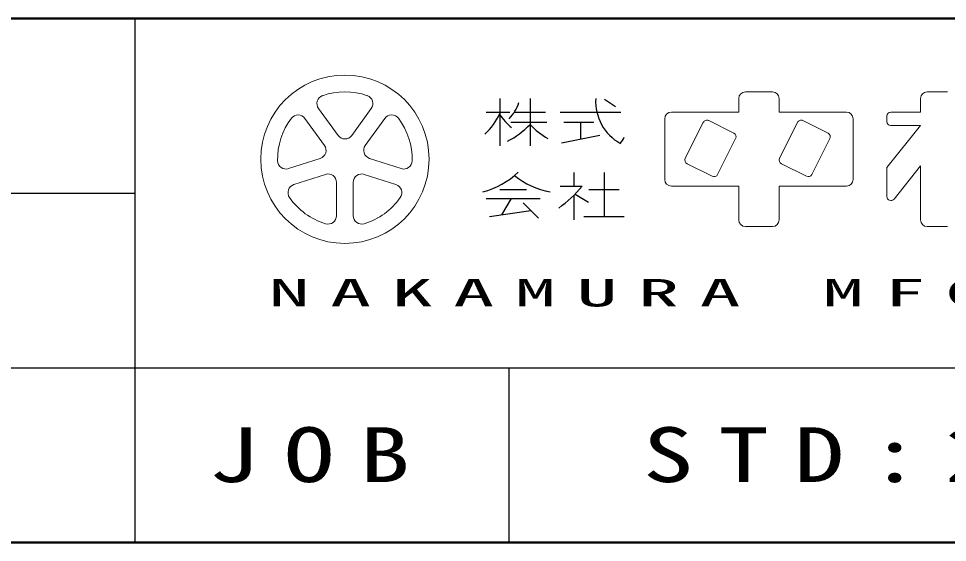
# Model space of a CAD drawing. Units: millimetres on the paper. Extents: x -365 to 0, y -19 to 257.
# Drawn here: x -74.66 to -37.41, y 0 to 21 of the extents above; entities that cross this region are included whole.
import ezdxf

# ---------------------------------------------------------------- set-up
doc = ezdxf.new("R2010")
doc.units = ezdxf.units.MM
doc.layers.add('LY_2', color=7, linetype='Continuous', lineweight=13)
doc.layers.add('LY_3', color=7, linetype='Continuous')
doc.styles.add('ＭＳ ゴシック', font='')
doc.styles.get('ＭＳ ゴシック').set_extended_font_data('MS Gothic')

msp = doc.modelspace()

# ---------------------------------------------------------------- linework, layer by layer
at = {"layer": 'LY_2', "lineweight": 50}
for p, q in [((-365, 21), (0, 21)), ((-365, 0), (0, 0))]:
    msp.add_line(p, q, dxfattribs=at)
at = {"layer": 'LY_2', "color": 211, "lineweight": 25}
for p, q in [((-70, 21), (-70, 0)), ((-182.5, 14), (-70, 14)), ((-237.5, 7), (0, 7))]:
    msp.add_line(p, q, dxfattribs=at)
at = {"layer": 'LY_2'}
for p, q in [((-45.506, 18.063), (-44.426, 18.063)), ((-38.216, 18.063), (-37.406, 18.063)), ((-45.776, 17.793), (-45.776, 17.253)), ((-44.156, 17.793), (-44.156, 17.253)), ((-38.486, 17.793), (-38.486, 17.253)), ((-62.629, 17.393), (-61.844, 16.313)), ((-61.298, 16.313), (-60.513, 17.393)), ((-48.476, 17.253), (-45.776, 17.253)), ((-44.156, 17.253), (-41.456, 17.253)), ((-39.674, 17.253), (-38.486, 17.253)), ((-62.39, 15.917), (-63.175, 16.997)), ((-59.967, 16.997), (-60.752, 15.917)), ((-48.746, 16.983), (-48.746, 14.553)), ((-47.198, 16.838), (-47.918, 15.4)), ((-45.975, 16.408), (-46.981, 16.911)), ((-43.418, 16.838), (-44.138, 15.4)), ((-42.195, 16.408), (-43.201, 16.911)), ((-41.186, 16.983), (-41.186, 14.553)), ((-39.836, 17.091), (-39.836, 16.875)), ((-38.486, 16.713), (-39.836, 15.026)), ((-39.674, 16.713), (-38.486, 16.713)), ((-46.622, 14.752), (-45.902, 16.19)), ((-42.842, 14.752), (-42.122, 16.19)), ((-63.828, 14.985), (-62.559, 15.397)), ((-60.583, 15.397), (-59.313, 14.985)), ((-47.845, 15.183), (-46.839, 14.68)), ((-44.065, 15.183), (-43.059, 14.68)), ((-39.836, 15.026), (-39.836, 13.868)), ((-38.486, 15.093), (-39.547, 13.766)), ((-38.486, 15.093), (-38.486, 12.933)), ((-62.35, 14.755), (-63.62, 14.343)), ((-59.522, 14.343), (-60.792, 14.755)), ((-61.908, 13.099), (-61.908, 14.434)), ((-61.233, 14.434), (-61.233, 13.099)), ((-48.476, 14.283), (-45.776, 14.283)), ((-45.776, 14.283), (-45.776, 12.933)), ((-44.156, 14.283), (-41.456, 14.283)), ((-44.156, 14.283), (-44.156, 12.933)), ((-45.506, 12.663), (-44.426, 12.663)), ((-38.216, 12.663), (-37.406, 12.663))]:
    msp.add_line(p, q, dxfattribs=at)
at = {"layer": 'LY_2', "lineweight": 25}
for p, q in [((-55.361, 17.793), (-55.361, 15.903)), ((-54.146, 17.793), (-54.146, 15.903)), ((-50.719, 17.467), (-51.16, 17.761)), ((-55.901, 17.253), (-54.956, 17.253)), ((-54.769, 17.253), (-53.525, 17.253)), ((-52.931, 17.253), (-50.501, 17.253)), ((-54.915, 16.848), (-53.471, 16.848)), ((-52.796, 16.848), (-51.581, 16.848)), ((-52.121, 16.848), (-52.121, 16.173)), ((-52.889, 16.02), (-51.353, 16.327)), ((-52.391, 14.823), (-52.391, 14.283)), ((-51.176, 14.823), (-51.176, 13.068)), ((-52.931, 14.283), (-52.051, 14.283)), ((-55.901, 13.784), (-53.741, 13.784)), ((-55.361, 14.148), (-54.281, 14.148)), ((-54.899, 13.784), (-55.289, 13.136)), ((-52.391, 13.91), (-52.391, 12.933)), ((-52.34, 13.96), (-51.796, 13.646)), ((-51.783, 14.148), (-50.568, 14.148)), ((-54.416, 13.607), (-53.81, 13.001)), ((-55.765, 13.067), (-54.113, 13.304)), ((-51.986, 13.068), (-50.366, 13.068)), ((-55, 7), (-55, 0))]:
    msp.add_line(p, q, dxfattribs=at)
at = {"layer": 'LY_2'}
msp.add_circle((-61.571, 15.363), 3.375, dxfattribs=at)
for centre, radius, start, end in [((-62.356, 17.592), 0.338, 109.3985, 216), ((-61.571, 15.363), 2.7, 70.6016, 109.3985), ((-60.786, 17.592), 0.338, 324, 70.6016), ((-45.506, 17.793), 0.27, 90, 180), ((-44.426, 17.793), 0.27, 0, 90), ((-38.216, 17.793), 0.27, 90, 180), ((-48.476, 16.983), 0.27, 90, 180), ((-41.456, 16.983), 0.27, 0, 90), ((-39.674, 17.091), 0.162, 90, 180), ((-61.571, 15.363), 2.7, 142.6015, 181.3985), ((-63.448, 16.798), 0.338, 36, 142.6015), ((-59.694, 16.798), 0.338, 37.3985, 144), ((-61.571, 15.363), 2.7, 358.6015, 37.3985), ((-47.054, 16.766), 0.162, 63.4349, 153.435), ((-43.274, 16.766), 0.162, 63.4349, 153.435), ((-39.674, 16.875), 0.162, 180, 270), ((-46.047, 16.263), 0.162, 333.4349, 63.4349), ((-42.267, 16.263), 0.162, 333.4349, 63.4349), ((-61.571, 16.512), 0.338, 216, 324), ((-62.663, 15.718), 0.338, 288, 36), ((-60.479, 15.718), 0.338, 144, 252), ((-63.933, 15.306), 0.338, 181.3985, 288), ((-59.209, 15.306), 0.338, 252, 358.6016), ((-47.773, 15.328), 0.162, 153.4349, 243.4349), ((-43.993, 15.328), 0.162, 153.4349, 243.4349), ((-62.246, 14.434), 0.338, 360, 108), ((-60.896, 14.434), 0.338, 72, 180), ((-48.476, 14.553), 0.27, 180, 270), ((-46.766, 14.825), 0.162, 243.435, 333.435), ((-42.986, 14.825), 0.162, 243.435, 333.435), ((-41.456, 14.553), 0.27, 270, 0), ((-63.516, 14.022), 0.338, 108, 214.6015), ((-59.626, 14.022), 0.338, 325.3985, 72), ((-61.571, 15.363), 2.7, 214.6016, 253.3985), ((-61.571, 15.363), 2.7, 286.6015, 325.3985), ((-39.674, 13.868), 0.162, 180, 321.3404), ((-62.246, 13.099), 0.338, 253.3985, 360), ((-60.896, 13.099), 0.338, 180, 286.6015), ((-45.506, 12.933), 0.27, 180, 270), ((-44.426, 12.933), 0.27, 270, 0), ((-38.216, 12.933), 0.27, 180, 270)]:
    msp.add_arc(centre, radius, start, end, dxfattribs=at)
at = {"layer": 'LY_2', "lineweight": 25}
for centre, radius, start, end in [((-56.002, 18.047), 1.467, 313.7211, 343.5432), ((-49.563, 17.694), 1.953, 177.0947, 240.5189), ((-57.466, 18.084), 2.285, 311.3619, 337.1364), ((-53.383, 18.427), 2.345, 212.5035, 230.0063), ((-56.374, 18.818), 3.034, 295.8692, 317.2387), ((-51.918, 18.818), 3.034, 222.7613, 240.1081), ((-51.54, 16.805), 1.299, 321.4211, 334.8249), ((-56.898, 17.257), 3.32, 285.1126, 313.4062), ((-52.77, 17.194), 3.192, 231.1728, 259.7551), ((-55.66, 17.226), 4.657, 304.8726, 320.8041)]:
    msp.add_arc(centre, radius, start, end, dxfattribs=at)

# ---------------------------------------------------------------- texts
at = {"layer": 'LY_2', "color": 4, "attachment_point": 5, "style": 'ＭＳ ゴシック'}
for s, insert, char_height in [('\\T1.5;\\W2.2;NAKAMURA\\~MFG.CORPORATION', (-35, 10), 1.1), ('\\T1.5;\\W1.35;JOB', (-62.5, 3.5), 2.199)]:
    msp.add_mtext(s, dxfattribs=dict(at, insert=insert, char_height=char_height))
at = {"layer": 'LY_3', "insert": (-37.5, 3.5), "char_height": 2.199, "attachment_point": 5, "style": 'ＭＳ ゴシック'}
msp.add_mtext('\\T1.5;\\W1.35;STD:2727', dxfattribs=at)

doc.saveas('drawing.dxf')
